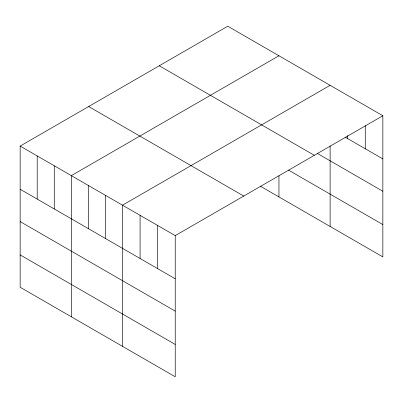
<?xml version="1.0" encoding="UTF-8"?>
<svg xmlns="http://www.w3.org/2000/svg" width="403" height="403" viewBox="0 0 403 403"><rect width="100%" height="100%" fill="white"/><g stroke="black" fill="none" stroke-linecap="round" stroke-linejoin="round"><path stroke-width="0.6" d="M382.85 115.752L175.229 235.624L175.229 376.78L20.15 287.248L20.15 146.088L227.771 26.22L382.85 115.752L382.85 256.913L260.288 186.151M278.947 55.765L71.326 175.632L71.326 316.793M330.122 85.31L122.502 205.182L122.502 346.338M345.033 137.085L382.85 158.918M317.327 153.427L382.85 191.254M159.256 65.775L314.335 155.311M288.543 170.126L382.85 224.572M88.665 106.533L243.744 196.065M20.15 146.088L175.229 235.624M20.15 189.254L175.229 278.785M20.15 221.59L175.229 311.126M20.15 254.908L175.229 344.444M365.274 125.625L365.274 148.767M347.698 135.494L347.698 138.622M330.122 145.886L330.122 226.471M278.947 175.779L278.947 196.926M157.654 225.473L157.654 268.64M140.078 215.328L140.078 258.489M105.445 195.334L105.445 238.495M88.383 185.481L88.383 228.647M54.269 165.784L54.269 208.95M37.207 155.936L37.207 199.102"/></g></svg>
